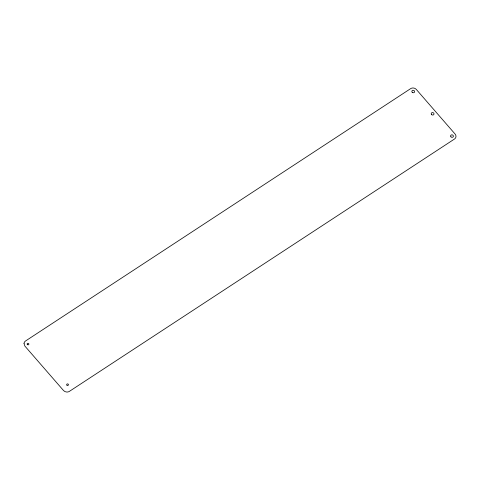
<?xml version="1.0" encoding="UTF-8"?>
<svg xmlns="http://www.w3.org/2000/svg" width="480" height="480" viewBox="0 0 480 480"><rect width="100%" height="100%" fill="white"/><g stroke="black" fill="none" stroke-linecap="round" stroke-linejoin="round"><path stroke-width="0.72" d="M24.024 343.458L24.834 346.032L63.582 390.594L65.028 391.632L66.624 392.022A4.518 3.918 16 0 0 69.228 391.476L454.524 139.002A4.05 3.516 16 0 0 455.094 134.046L416.346 89.484A4.05 3.516 16 0 0 410.7 88.602L25.404 341.076A4.518 3.918 16 0 0 24.084 343.098L24.024 343.458M27.36 344.556A0.888 0.768 16 0 0 28.848 344.376A0.888 0.768 16 0 0 27.834 343.308A0.888 0.768 16 0 0 27.36 344.556M66.93 385.134A0.888 0.768 16 0 0 68.418 384.954A0.888 0.768 16 0 0 67.398 383.892A0.888 0.768 16 0 0 66.93 385.134M450.954 136.836A1.404 1.218 16 0 0 453.312 136.548A1.404 1.218 16 0 0 451.698 134.856A1.404 1.218 16 0 0 450.954 136.836M412.206 92.28A1.404 1.218 16 0 0 414.564 91.992A1.404 1.218 16 0 0 412.95 90.3A1.404 1.218 16 0 0 412.206 92.28M431.574 114.552A1.404 1.218 16 0 0 433.938 114.27A1.404 1.218 16 0 0 432.324 112.578A1.404 1.218 16 0 0 431.574 114.552"/></g></svg>
